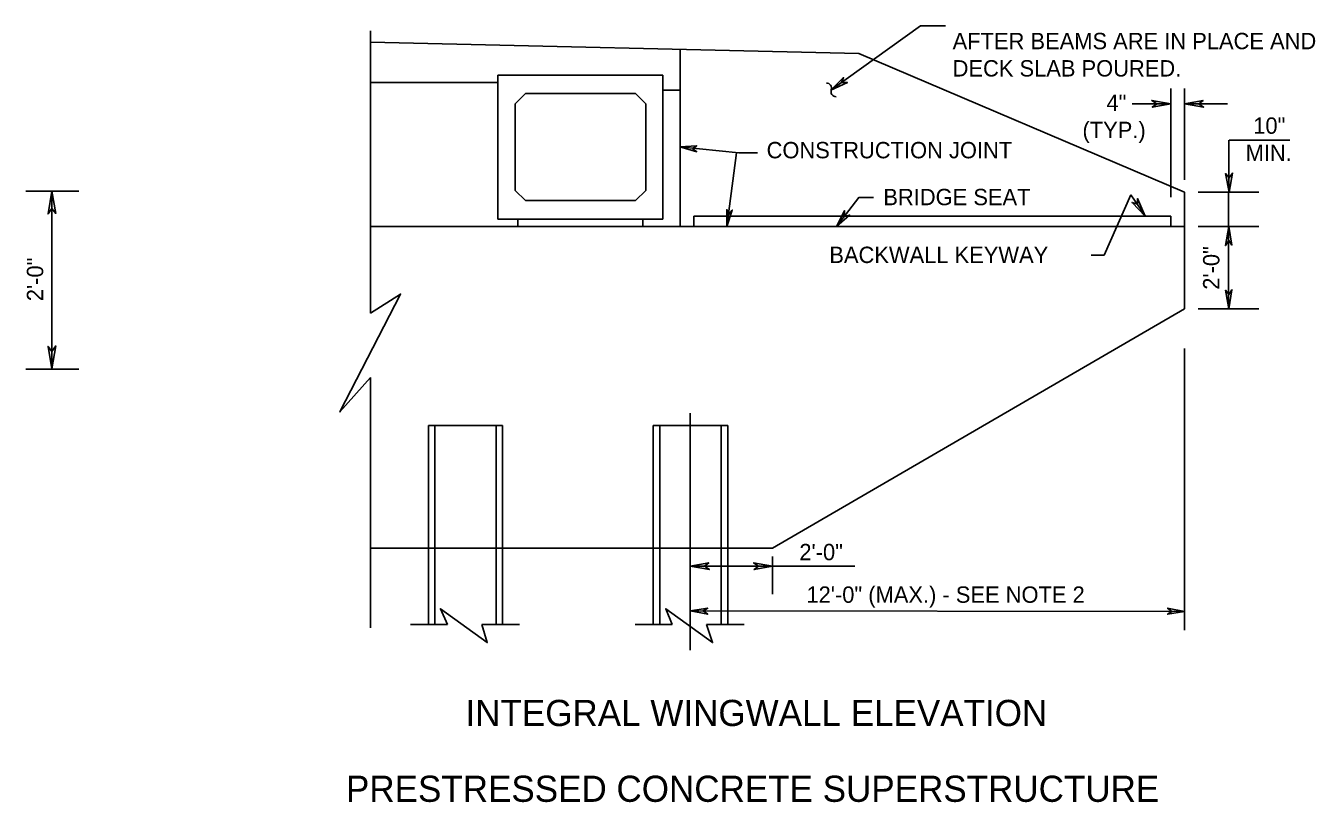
# Model space of a CAD drawing. Extents: x 499999.87 to 500002.82, y 499999.96 to 500001.79.
# Drawn here: x 500001.09 to 500001.865, y 500000.561 to 500001.029 of the extents above; entities that cross this region are included whole.
import ezdxf

# ---------------------------------------------------------------- set-up
doc = ezdxf.new("R2010")
doc.units = 0
for name, color, linetype in [('1', 7, 'Continuous'), ('2', 7, 'Continuous'), ('40', 7, 'Continuous'), ('53', 7, 'Continuous')]:
    doc.layers.add(name, color=color, linetype=linetype)

msp = doc.modelspace()

# ---------------------------------------------------------------- linework, layer by layer
at = {"layer": '1'}
for points in [[(500001.57382, 500000.98983), (500001.58366, 500000.99442), (500001.58005, 500000.99442), (500001.58136, 500000.99738)], [(500001.77822, 500000.98163), (500001.76673, 500000.9836), (500001.76969, 500000.98163), (500001.76706, 500000.97966)], [(500001.78642, 500000.98163), (500001.7979, 500000.97966), (500001.79495, 500000.98163), (500001.79757, 500000.9836)], [(500001.48294, 500000.95571), (500001.49311, 500000.95276), (500001.49049, 500000.95472), (500001.49311, 500000.95636)], [(500001.81332, 500000.92848), (500001.81529, 500000.93996), (500001.81332, 500000.93701), (500001.81102, 500000.93963)], [(500001.10531, 500000.92913), (500001.10302, 500000.91535), (500001.10531, 500000.91864), (500001.10761, 500000.91568)], [(500001.7628, 500000.91404), (500001.7582, 500000.92454), (500001.7582, 500000.92126), (500001.75492, 500000.92224)], [(500001.51115, 500000.90781), (500001.51444, 500000.91765), (500001.51214, 500000.91503), (500001.51115, 500000.91798)], [(500001.5771, 500000.90781), (500001.58497, 500000.9147), (500001.58169, 500000.91404), (500001.58202, 500000.91732)], [(500001.81299, 500000.90781), (500001.81102, 500000.89633), (500001.81299, 500000.89928), (500001.81496, 500000.89665)], [(500001.81299, 500000.85827), (500001.81496, 500000.86975), (500001.81299, 500000.8668), (500001.81102, 500000.86942)], [(500001.81299, 500000.85827), (500001.81496, 500000.86975), (500001.81299, 500000.8668), (500001.81102, 500000.86942)], [(500001.10531, 500000.82218), (500001.10761, 500000.83596), (500001.10531, 500000.83268), (500001.10302, 500000.83563)], [(500001.48917, 500000.70341), (500001.50066, 500000.70144), (500001.4977, 500000.70341), (500001.50033, 500000.70538)], [(500001.53871, 500000.70341), (500001.52723, 500000.70538), (500001.53018, 500000.70341), (500001.52756, 500000.70144)], [(500001.48917, 500000.67651), (500001.49967, 500000.67454), (500001.49705, 500000.67651), (500001.49967, 500000.67815)], [(500001.48917, 500000.67651), (500001.49967, 500000.67454), (500001.49705, 500000.67651), (500001.49967, 500000.67815)], [(500001.78642, 500000.67618), (500001.77625, 500000.67815), (500001.77887, 500000.67618), (500001.77625, 500000.67454)]]:
    msp.add_lwpolyline(points, close=True, dxfattribs=at)
at = {"layer": '2'}
msp.add_line((500001.51115, 500000.90781), (500001.51706, 500000.9521), dxfattribs=at)
for points in [[(500001.57382, 500000.98983), (500001.62762, 500001.02854), (500001.64272, 500001.02854)], [(500001.48294, 500000.95571), (500001.51837, 500000.9521), (500001.52953, 500000.9521)], [(500001.5771, 500000.90781), (500001.59055, 500000.9252), (500001.59941, 500000.9252)]]:
    msp.add_lwpolyline(points, dxfattribs=at)
for centre, radius, start, end in [((500001.571, 500000.99093), 0.00316, 342.34656, 88.71575), ((500001.5769, 500000.98891), 0.00308, 159.76094, 270.02675)]:
    msp.add_arc(centre, radius, start, end, dxfattribs=at)
at = {"layer": '40'}
for p, q in [((500001.29692, 500000.85564), (500001.29692, 500001.02559)), ((500001.59055, 500001.01181), (500001.29692, 500001.0187)), ((500001.48305, 500001.01438), (500001.48305, 500000.90786)), ((500001.59055, 500001.01181), (500001.78642, 500000.92848)), ((500001.37366, 500000.99435), (500001.29689, 500000.99435)), ((500001.3735, 500000.99893), (500001.3735, 500000.91212)), ((500001.47271, 500000.99893), (500001.3735, 500000.99893)), ((500001.47271, 500000.99893), (500001.47271, 500000.91212)), ((500001.38383, 500000.98151), (500001.39003, 500000.98771)), ((500001.45618, 500000.98771), (500001.39003, 500000.98771)), ((500001.45618, 500000.98771), (500001.46238, 500000.98151)), ((500001.48294, 500000.98983), (500001.47277, 500000.98983)), ((500001.77819, 500000.99076), (500001.77819, 500000.92547)), ((500001.78639, 500000.99076), (500001.78639, 500000.93587)), ((500001.38383, 500000.98151), (500001.38383, 500000.92954)), ((500001.46238, 500000.98151), (500001.46238, 500000.92954)), ((500001.75492, 500000.98163), (500001.77822, 500000.98163)), ((500001.78642, 500000.98163), (500001.81234, 500000.98163)), ((500001.81313, 500000.95969), (500001.81313, 500000.92853)), ((500001.81332, 500000.95965), (500001.84974, 500000.95965)), ((500001.38383, 500000.92954), (500001.39003, 500000.92334)), ((500001.45618, 500000.92334), (500001.46238, 500000.92954)), ((500001.12144, 500000.92902), (500001.08958, 500000.92902)), ((500001.10531, 500000.82218), (500001.10531, 500000.92913)), ((500001.45618, 500000.92334), (500001.39003, 500000.92334)), ((500001.75417, 500000.9269), (500001.73807, 500000.8905)), ((500001.76291, 500000.91406), (500001.75417, 500000.9269)), ((500001.78642, 500000.92848), (500001.78642, 500000.85827)), ((500001.79462, 500000.92848), (500001.83104, 500000.92848)), ((500001.81297, 500000.92853), (500001.81297, 500000.90786)), ((500001.77819, 500000.91406), (500001.49131, 500000.91406)), ((500001.49131, 500000.91406), (500001.49131, 500000.90786)), ((500001.77822, 500000.91404), (500001.77822, 500000.90781)), ((500001.78639, 500000.90786), (500001.29689, 500000.90786)), ((500001.47271, 500000.91212), (500001.3735, 500000.91212)), ((500001.4606, 500000.90786), (500001.38547, 500000.90786)), ((500001.3855, 500000.91207), (500001.3855, 500000.90781)), ((500001.46067, 500000.91212), (500001.38554, 500000.91212)), ((500001.46063, 500000.91207), (500001.46063, 500000.90781)), ((500001.79462, 500000.90781), (500001.83104, 500000.90781)), ((500001.81297, 500000.90786), (500001.81297, 500000.85832)), ((500001.73807, 500000.8905), (500001.73028, 500000.8905)), ((500001.53869, 500000.71429), (500001.78639, 500000.85825)), ((500001.79462, 500000.85827), (500001.83104, 500000.85827)), ((500001.78642, 500000.83432), (500001.78642, 500000.66503)), ((500001.12144, 500000.82206), (500001.08958, 500000.82206)), ((500001.29692, 500000.66634), (500001.29692, 500000.81693)), ((500001.48917, 500000.7956), (500001.48917, 500000.65289)), ((500001.33169, 500000.78806), (500001.37631, 500000.78806)), ((500001.33169, 500000.78806), (500001.33169, 500000.71424)), ((500001.33563, 500000.78806), (500001.33563, 500000.71424)), ((500001.37238, 500000.78806), (500001.37238, 500000.71424)), ((500001.37631, 500000.78806), (500001.37631, 500000.71424)), ((500001.46686, 500000.78806), (500001.51181, 500000.78806)), ((500001.46686, 500000.78806), (500001.46686, 500000.71424)), ((500001.4708, 500000.78806), (500001.4708, 500000.71424)), ((500001.50787, 500000.78806), (500001.50787, 500000.71457)), ((500001.51181, 500000.78806), (500001.51181, 500000.71457)), ((500001.29692, 500000.71424), (500001.53871, 500000.71424)), ((500001.33169, 500000.71424), (500001.33169, 500000.66831)), ((500001.33563, 500000.71424), (500001.33563, 500000.66831)), ((500001.37238, 500000.71424), (500001.37238, 500000.66831)), ((500001.37631, 500000.71424), (500001.37631, 500000.66831)), ((500001.46686, 500000.71424), (500001.46686, 500000.66831)), ((500001.4708, 500000.71424), (500001.4708, 500000.66831)), ((500001.50787, 500000.71424), (500001.50787, 500000.66831)), ((500001.51181, 500000.71424), (500001.51181, 500000.66831)), ((500001.53871, 500000.70932), (500001.53871, 500000.68668)), ((500001.48917, 500000.70341), (500001.53871, 500000.70341)), ((500001.53871, 500000.70341), (500001.58825, 500000.70341)), ((500001.48917, 500000.67651), (500001.78642, 500000.67618)), ((500001.32087, 500000.66831), (500001.34318, 500000.66831)), ((500001.36385, 500000.66831), (500001.38648, 500000.66831)), ((500001.45604, 500000.66831), (500001.47835, 500000.66831)), ((500001.49902, 500000.66831), (500001.52165, 500000.66831))]:
    msp.add_line(p, q, dxfattribs=at)
for points in [[(500001.29692, 500000.81693), (500001.27854, 500000.79626), (500001.31496, 500000.86713), (500001.29692, 500000.85564)], [(500001.34318, 500000.66831), (500001.33891, 500000.67782), (500001.36713, 500000.65748), (500001.36385, 500000.66831)], [(500001.47835, 500000.66831), (500001.47441, 500000.67782), (500001.50262, 500000.65748), (500001.49902, 500000.66831)]]:
    msp.add_lwpolyline(points, dxfattribs=at)

# ---------------------------------------------------------------- texts
at = {"layer": '1'}
for s, p in [('INTEGRAL WINGWALL ELEVATION', (500001.354, 500000.60728)), ('PRESTRESSED CONCRETE SUPERSTRUCTURE', (500001.28215, 500000.56168))]:
    msp.add_text(s, height=0.015748, dxfattribs=at).set_placement(p)
at = {"layer": '53'}
for s, height, p in [('AFTER BEAMS ARE IN PLACE AND', 0.0098425, (500001.64698, 500001.01444)), ('DECK SLAB POURED.', 0.0098425, (500001.64698, 500000.99803)), ('4"', 0.009843, (500001.7395, 500000.97736)), ('(TYP.)', 0.009843, (500001.72507, 500000.96096)), ('10"', 0.009843, (500001.82776, 500000.96358)), ('CONSTRUCTION JOINT', 0.0098425, (500001.5351, 500000.94882)), ('MIN.', 0.009843, (500001.82316, 500000.94718)), ('BRIDGE SEAT', 0.0098425, (500001.60531, 500000.9206)), ('BACKWALL KEYWAY', 0.0098425, (500001.57283, 500000.88583)), ('2\'-0"', 0.009843, (500001.55479, 500000.70702)), ('12\'-0" (MAX.) - SEE NOTE 2', 0.0098425, (500001.55906, 500000.68143))]:
    msp.add_text(s, height=height, dxfattribs=at).set_placement(p)
for p in [(500001.80741, 500000.86975), (500001.10007, 500000.86286)]:
    msp.add_text('2\'-0"', height=0.009843, rotation=90, dxfattribs=at).set_placement(p)

doc.saveas('drawing.dxf')
